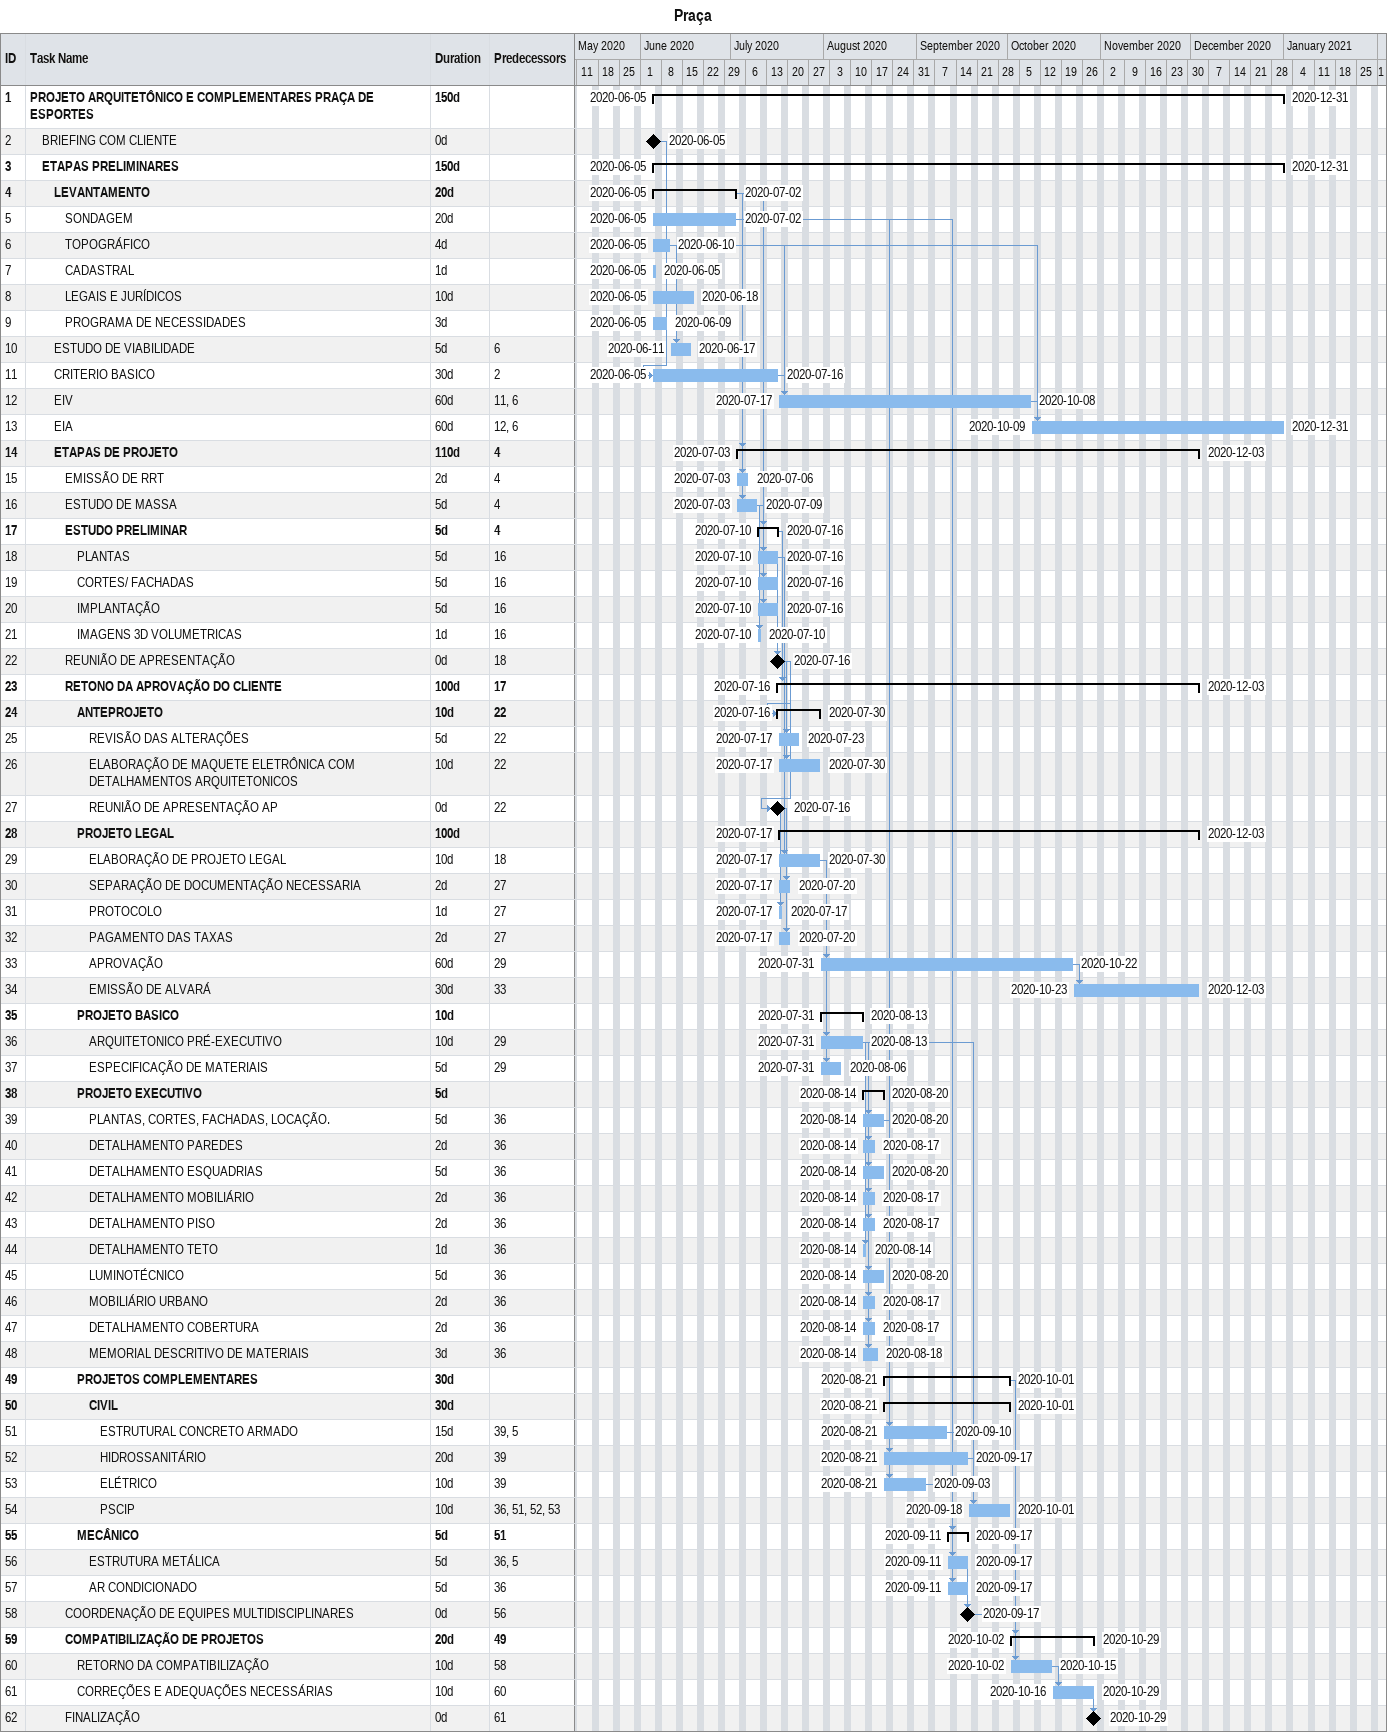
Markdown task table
Praça

| ID | Level | Task | Duration | Start | Finish | Predecessors |
|---|---|---|---|---|---|---|
| 1 | 1 | **PROJETO ARQUITETÔNICO E COMPLEMENTARES PRAÇA DE ESPORTES** | 150d | 2020-06-05 | 2020-12-31 |  |
| 2 | 2 | BRIEFING COM CLIENTE | 0d | 2020-06-05 | 2020-06-05 |  |
| 3 | 2 | **ETAPAS PRELIMINARES** | 150d | 2020-06-05 | 2020-12-31 |  |
| 4 | 3 | **LEVANTAMENTO** | 20d | 2020-06-05 | 2020-07-02 |  |
| 5 | 4 | SONDAGEM | 20d | 2020-06-05 | 2020-07-02 |  |
| 6 | 4 | TOPOGRÁFICO | 4d | 2020-06-05 | 2020-06-10 |  |
| 7 | 4 | CADASTRAL | 1d | 2020-06-05 | 2020-06-05 |  |
| 8 | 4 | LEGAIS E JURÍDICOS | 10d | 2020-06-05 | 2020-06-18 |  |
| 9 | 4 | PROGRAMA DE NECESSIDADES | 3d | 2020-06-05 | 2020-06-09 |  |
| 10 | 3 | ESTUDO DE VIABILIDADE | 5d | 2020-06-11 | 2020-06-17 | 6 |
| 11 | 3 | CRITERIO BASICO | 30d | 2020-06-05 | 2020-07-16 | 2 |
| 12 | 3 | EIV | 60d | 2020-07-17 | 2020-10-08 | 11, 6 |
| 13 | 3 | EIA | 60d | 2020-10-09 | 2020-12-31 | 12, 6 |
| 14 | 3 | **ETAPAS DE PROJETO** | 110d | 2020-07-03 | 2020-12-03 | 4 |
| 15 | 4 | EMISSÃO DE RRT | 2d | 2020-07-03 | 2020-07-06 | 4 |
| 16 | 4 | ESTUDO DE MASSA | 5d | 2020-07-03 | 2020-07-09 | 4 |
| 17 | 4 | **ESTUDO PRELIMINAR** | 5d | 2020-07-10 | 2020-07-16 | 4 |
| 18 | 5 | PLANTAS | 5d | 2020-07-10 | 2020-07-16 | 16 |
| 19 | 5 | CORTES/ FACHADAS | 5d | 2020-07-10 | 2020-07-16 | 16 |
| 20 | 5 | IMPLANTAÇÃO | 5d | 2020-07-10 | 2020-07-16 | 16 |
| 21 | 5 | IMAGENS 3D VOLUMETRICAS | 1d | 2020-07-10 | 2020-07-10 | 16 |
| 22 | 4 | REUNIÃO DE APRESENTAÇÃO | 0d | 2020-07-16 | 2020-07-16 | 18 |
| 23 | 4 | **RETONO DA APROVAÇÃO DO CLIENTE** | 100d | 2020-07-16 | 2020-12-03 | 17 |
| 24 | 5 | **ANTEPROJETO** | 10d | 2020-07-16 | 2020-07-30 | 22 |
| 25 | 6 | REVISÃO DAS ALTERAÇÕES | 5d | 2020-07-17 | 2020-07-23 | 22 |
| 26 | 6 | ELABORAÇÃO DE MAQUETE ELETRÔNICA COM DETALHAMENTOS ARQUITETONICOS | 10d | 2020-07-17 | 2020-07-30 | 22 |
| 27 | 6 | REUNIÃO DE APRESENTAÇÃO AP | 0d | 2020-07-16 | 2020-07-16 | 22 |
| 28 | 5 | **PROJETO LEGAL** | 100d | 2020-07-17 | 2020-12-03 |  |
| 29 | 6 | ELABORAÇÃO DE PROJETO LEGAL | 10d | 2020-07-17 | 2020-07-30 | 18 |
| 30 | 6 | SEPARAÇÃO DE DOCUMENTAÇÃO NECESSARIA | 2d | 2020-07-17 | 2020-07-20 | 27 |
| 31 | 6 | PROTOCOLO | 1d | 2020-07-17 | 2020-07-17 | 27 |
| 32 | 6 | PAGAMENTO DAS TAXAS | 2d | 2020-07-17 | 2020-07-20 | 27 |
| 33 | 6 | APROVAÇÃO | 60d | 2020-07-31 | 2020-10-22 | 29 |
| 34 | 6 | EMISSÃO DE ALVARÁ | 30d | 2020-10-23 | 2020-12-03 | 33 |
| 35 | 5 | **PROJETO BASICO** | 10d | 2020-07-31 | 2020-08-13 |  |
| 36 | 6 | ARQUITETONICO PRÉ-EXECUTIVO | 10d | 2020-07-31 | 2020-08-13 | 29 |
| 37 | 6 | ESPECIFICAÇÃO DE MATERIAIS | 5d | 2020-07-31 | 2020-08-06 | 29 |
| 38 | 5 | **PROJETO EXECUTIVO** | 5d | 2020-08-14 | 2020-08-20 |  |
| 39 | 6 | PLANTAS, CORTES, FACHADAS, LOCAÇÃO. | 5d | 2020-08-14 | 2020-08-20 | 36 |
| 40 | 6 | DETALHAMENTO PAREDES | 2d | 2020-08-14 | 2020-08-17 | 36 |
| 41 | 6 | DETALHAMENTO ESQUADRIAS | 5d | 2020-08-14 | 2020-08-20 | 36 |
| 42 | 6 | DETALHAMENTO MOBILIÁRIO | 2d | 2020-08-14 | 2020-08-17 | 36 |
| 43 | 6 | DETALHAMENTO PISO | 2d | 2020-08-14 | 2020-08-17 | 36 |
| 44 | 6 | DETALHAMENTO TETO | 1d | 2020-08-14 | 2020-08-14 | 36 |
| 45 | 6 | LUMINOTÉCNICO | 5d | 2020-08-14 | 2020-08-20 | 36 |
| 46 | 6 | MOBILIÁRIO URBANO | 2d | 2020-08-14 | 2020-08-17 | 36 |
| 47 | 6 | DETALHAMENTO COBERTURA | 2d | 2020-08-14 | 2020-08-17 | 36 |
| 48 | 6 | MEMORIAL DESCRITIVO DE MATERIAIS | 3d | 2020-08-14 | 2020-08-18 | 36 |
| 49 | 5 | **PROJETOS COMPLEMENTARES** | 30d | 2020-08-21 | 2020-10-01 |  |
| 50 | 6 | **CIVIL** | 30d | 2020-08-21 | 2020-10-01 |  |
| 51 | 7 | ESTRUTURAL CONCRETO ARMADO | 15d | 2020-08-21 | 2020-09-10 | 39, 5 |
| 52 | 7 | HIDROSSANITÁRIO | 20d | 2020-08-21 | 2020-09-17 | 39 |
| 53 | 7 | ELÉTRICO | 10d | 2020-08-21 | 2020-09-03 | 39 |
| 54 | 7 | PSCIP | 10d | 2020-09-18 | 2020-10-01 | 36, 51, 52, 53 |
| 55 | 5 | **MECÂNICO** | 5d | 2020-09-11 | 2020-09-17 | 51 |
| 56 | 6 | ESTRUTURA METÁLICA | 5d | 2020-09-11 | 2020-09-17 | 36, 5 |
| 57 | 6 | AR CONDICIONADO | 5d | 2020-09-11 | 2020-09-17 | 36 |
| 58 | 4 | COORDENAÇÃO DE EQUIPES MULTIDISCIPLINARES | 0d | 2020-09-17 | 2020-09-17 | 56 |
| 59 | 4 | **COMPATIBILIZAÇÃO DE PROJETOS** | 20d | 2020-10-02 | 2020-10-29 | 49 |
| 60 | 5 | RETORNO DA COMPATIBILIZAÇÃO | 10d | 2020-10-02 | 2020-10-15 | 58 |
| 61 | 5 | CORREÇÕES E ADEQUAÇÕES NECESSÁRIAS | 10d | 2020-10-16 | 2020-10-29 | 60 |
| 62 | 4 | FINALIZAÇÃO | 0d | 2020-10-29 | 2020-10-29 | 61 |
